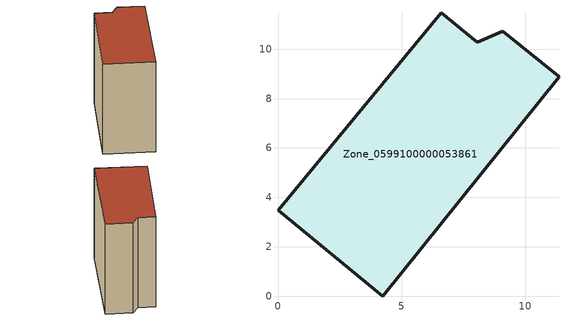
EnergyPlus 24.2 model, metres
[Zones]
Zone_0599100000053861
 floor ground (C_G): 4.24,0 0,3.49 6.61,11.47 8.07,10.28 9.1,10.72 11.38,8.87 z0
 wall outside (C_F): 9.1,10.72 8.07,10.28 6.61,11.47 0,3.49 4.24,0 11.38,8.87 9.1,10.72 z0:10.67
 roof outside (C_R): 4.24,0 11.38,8.87 9.1,10.72 8.07,10.28 6.61,11.47 0,3.49 z10.67
[BUILDING]
Pand.0599100000053861: North Axis=0; Terrain=City; Loads Convergence Tolerance Value=0.04; Temperature Convergence Tolerance Value=0.4; Solar Distribution=FullExterior; Maximum Number of Warmup Days=25; Minimum Number of Warmup Days=1
[Site:Location]
Rotterdam.The.Hague.AP_ZH_NLD Design_Conditions: Latitude=51.96; Longitude=4.45; Time Zone=1; Elevation=-4.5
[SITE:GROUNDTEMPERATURE:BUILDINGSURFACE]
18, 18, 18, 18, 18, 18, 18, 18, 18, 18, 18, 18
[MATERIAL] Thermal Absorptance=0.9; Solar Absorptance=0.7; Visible Absorptance=0.7
Name | Roughness | Thickness | Conductivity | Density | Specific Heat
G.TI.1946 | MediumSmooth | 0.15 | 1 | 540 | 1210
F.TI.1946 | Rough | 0.3 | 0.857143 | 1920 | 840
R.TI.1946 | MediumRough | 0.2 | 0.1 | 1500 | 1000
[CONSTRUCTION]
C_G: G.TI.1946
C_F: F.TI.1946
C_R: R.TI.1946
[ZONE]
Zone_0599100000053861: Type=1; Multiplier=1; Ceiling Height=Autocalculate; Volume=Autocalculate; Floor Area=autocalculate; Part of Total Floor Area=Yes
[ZONEINFILTRATION:DESIGNFLOWRATE]
Infil_Zone_0599100000053861: Zone or ZoneList or Space or SpaceList=Zone_0599100000053861; Schedule=AlwaysOn; Design Flow Rate Calculation Method=Flow/Area; Flow Rate per Floor Area=0.003; Constant Term Coefficient=1; Temperature Term Coefficient=0; Velocity Term Coefficient=0; Velocity Squared Term Coefficient=0
[HVACTEMPLATE:ZONE:IDEALLOADSAIRSYSTEM]
Zone_0599100000053861: Maximum Heating Supply Air Temperature=50; Minimum Cooling Supply Air Temperature=13; Maximum Heating Supply Air Humidity Ratio=0.0156; Minimum Cooling Supply Air Humidity Ratio=0.0077; Heating Limit=NoLimit; Cooling Limit=NoLimit; Dehumidification Control Type=ConstantSensibleHeatRatio; Cooling Sensible Heat Ratio=0.7; Dehumidification Setpoint=60; Humidification Control Type=None; Humidification Setpoint=30; Outdoor Air Method=None; Outdoor Air Flow Rate per Person=0.00944; Outdoor Air Flow Rate per Zone Floor Area=0; Outdoor Air Flow Rate per Zone=0; Demand Controlled Ventilation Type=None; Outdoor Air Economizer Type=NoEconomizer; Heat Recovery Type=None; Sensible Heat Recovery Effectiveness=0.7; Latent Heat Recovery Effectiveness=0.65
[ZONECONTROL:THERMOSTAT]
ThermostatControl_Zone_0599100000053861: Zone or ZoneList=Zone_0599100000053861; Control Type Schedule=DualSetpointControlType; Control 1=Thermostat_Zone_0599100000053861; Temperature Difference Between Cutout And Setpoint=0
[THERMOSTATSETPOINT:DUALSETPOINT]
Thermostat_Zone_0599100000053861: Heating Setpoint Temperature Schedule=HeatingSetpoint_Zone_0599100000053861; Cooling Setpoint Temperature Schedule=CoolingSetpoint_Zone_0599100000053861
[SCHEDULE:COMPACT]
HeatingSetpoint_Zone_0599100000053861: Through: 12/31, For: AllDays, Until: 24:00, 21
CoolingSetpoint_Zone_0599100000053861: Through: 12/31, For: AllDays, Until: 24:00, 24
DualSetpointControlType: Through: 12/31, For: AllDays, Until: 24:00, 4
AlwaysOn: Through: 12/31, For: AllDays, Until: 24:00, 1
